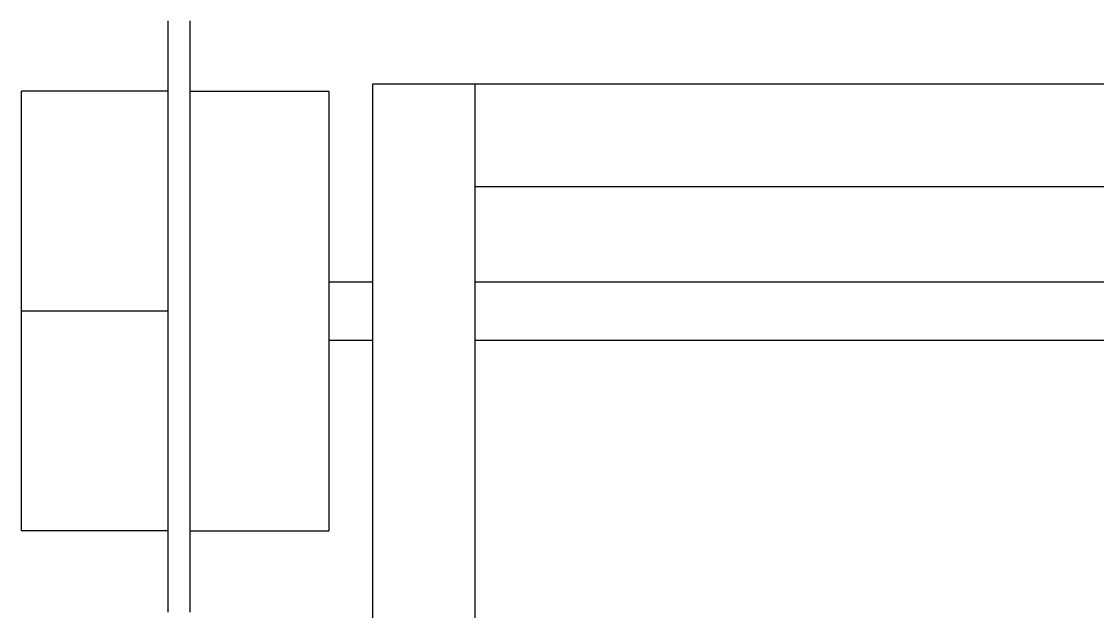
# Model space of a CAD drawing. Extents: x -24 to 123, y -44 to 344.
# Drawn here: x -24 to 49.5, y 264 to 304.2 of the extents above; entities that cross this region are included whole.
import ezdxf

# ---------------------------------------------------------------- set-up
doc = ezdxf.new("R2010")
doc.units = 0
doc.layers.get('0').update_dxf_attribs({"linetype": 'continuous'})

# ---------------------------------------------------------------- blocks, each defined once
blk = doc.blocks.new('FUSION037')
at = {"color": 0}
for p, q in [((0, 0), (0, 300)), ((0, 300), (7, 300)), ((7, 300), (87, 300)), ((7, 293), (7, 300)), ((-14, 299.5), (-24, 299.5)), ((-12.5, 299.5), (-3, 299.5)), ((7, 293), (87, 293)), ((7, 191), (7, 293)), ((-3, 286.5), (0, 286.5)), ((7, 286.5), (87, 286.5)), ((-14, 284.5), (-24, 284.5)), ((-3, 282.5), (0, 282.5)), ((7, 282.5), (87, 282.5)), ((-14, 269.5), (-24, 269.5)), ((-12.5, 269.5), (-3, 269.5))]:
    blk.add_line(p, q, dxfattribs=at)
for points in [[(-14, 304.3), (-14, 304.25), (-14, 304.2), (-14, 304.15), (-14, 304.1), (-14, 304.05), (-14, 304), (-14, 303.95), (-14, 303.9), (-14, 303.85), (-14, 303.8), (-14, 303.75), (-14, 303.7), (-14, 303.65), (-14, 303.6), (-14, 303.55), (-14, 303.5), (-14, 303.45), (-14, 303.4), (-14, 303.35), (-14, 303.3), (-14, 303.25), (-14, 303.2), (-14, 303.15), (-14, 303.1), (-14, 303.05), (-14, 303), (-14, 302.95), (-14, 302.9), (-14, 302.85), (-14, 302.8), (-14, 302.75), (-14, 302.7), (-14, 302.65), (-14, 302.6), (-14, 302.55), (-14, 302.5), (-14, 302.45), (-14, 302.4), (-14, 302.35), (-14, 302.3), (-14, 302.25), (-14, 302.2), (-14, 302.15), (-14, 302.1), (-14, 302.05), (-14, 302), (-14, 301.95), (-14, 301.9), (-14, 301.85), (-14, 301.8), (-14, 301.75), (-14, 301.7), (-14, 301.65), (-14, 301.6), (-14, 301.55), (-14, 301.5), (-14, 301.45), (-14, 301.4), (-14, 301.35), (-14, 301.3), (-14, 301.25), (-14, 301.2), (-14, 301.15), (-14, 301.1), (-14, 301.05), (-14, 301), (-14, 300.95), (-14, 300.9), (-14, 300.85), (-14, 300.8), (-14, 300.75), (-14, 300.7), (-14, 300.65), (-14, 300.6), (-14, 300.55), (-14, 300.5), (-14, 300.45), (-14, 300.4), (-14, 300.35), (-14, 300.3), (-14, 300.25), (-14, 300.2), (-14, 300.15), (-14, 300.1), (-14, 300.05), (-14, 300), (-14, 299.95), (-14, 299.9), (-14, 299.85), (-14, 299.8), (-14, 299.75), (-14, 299.7), (-14, 299.65), (-14, 299.6), (-14, 299.55), (-14, 299.5), (-14, 299.45), (-14, 299.4), (-14, 299.35), (-14, 299.3), (-14, 299.25), (-14, 299.2), (-14, 299.15), (-14, 299.1), (-14, 299.05), (-14, 299), (-14, 298.95), (-14, 298.9), (-14, 298.85), (-14, 298.8), (-14, 298.75), (-14, 298.7), (-14, 298.65), (-14, 298.6), (-14, 298.55), (-14, 298.5), (-14, 298.45), (-14, 298.4), (-14, 298.35), (-14, 298.3), (-14, 298.25), (-14, 298.2), (-14, 298.15), (-14, 298.1), (-14, 298.05), (-14, 298), (-14, 297.95), (-14, 297.9), (-14, 297.85), (-14, 297.8), (-14, 297.75), (-14, 297.7), (-14, 297.65), (-14, 297.6), (-14, 297.55), (-14, 297.5), (-14, 297.45), (-14, 297.4), (-14, 297.35), (-14, 297.3), (-14, 297.25), (-14, 297.2), (-14, 297.15), (-14, 297.1), (-14, 297.05), (-14, 297), (-14, 296.95), (-14, 296.9), (-14, 296.85), (-14, 296.8), (-14, 296.75), (-14, 296.7), (-14, 296.65), (-14, 296.6), (-14, 296.55), (-14, 296.5), (-14, 296.45), (-14, 296.4), (-14, 296.35), (-14, 296.3), (-14, 296.25), (-14, 296.2), (-14, 296.15), (-14, 296.1), (-14, 296.05), (-14, 296), (-14, 295.95), (-14, 295.9), (-14, 295.85), (-14, 295.8), (-14, 295.75), (-14, 295.7), (-14, 295.65), (-14, 295.6), (-14, 295.55), (-14, 295.5), (-14, 295.45), (-14, 295.4), (-14, 295.35), (-14, 295.3), (-14, 295.25), (-14, 295.2), (-14, 295.15), (-14, 295.1), (-14, 295.05), (-14, 295), (-14, 294.95), (-14, 294.9), (-14, 294.85), (-14, 294.8), (-14, 294.75), (-14, 294.7), (-14, 294.65), (-14, 294.6), (-14, 294.55), (-14, 294.5), (-14, 294.45), (-14, 294.4), (-14, 294.35), (-14, 294.3), (-14, 294.25), (-14, 294.2), (-14, 294.15), (-14, 294.1), (-14, 294.05), (-14, 294), (-14, 293.95), (-14, 293.9), (-14, 293.85), (-14, 293.8), (-14, 293.75), (-14, 293.7), (-14, 293.65), (-14, 293.6), (-14, 293.55), (-14, 293.5), (-14, 293.45), (-14, 293.4), (-14, 293.35), (-14, 293.3), (-14, 293.25), (-14, 293.2), (-14, 293.15), (-14, 293.1), (-14, 293.05), (-14, 293), (-14, 292.95), (-14, 292.9), (-14, 292.85), (-14, 292.8), (-14, 292.75), (-14, 292.7), (-14, 292.65), (-14, 292.6), (-14, 292.55), (-14, 292.5), (-14, 292.45), (-14, 292.4), (-14, 292.35), (-14, 292.3), (-14, 292.25), (-14, 292.2), (-14, 292.15), (-14, 292.1), (-14, 292.05), (-14, 292), (-14, 291.95), (-14, 291.9), (-14, 291.85), (-14, 291.8), (-14, 291.75), (-14, 291.7), (-14, 291.65), (-14, 291.6), (-14, 291.55), (-14, 291.5), (-14, 291.45), (-14, 291.4), (-14, 291.35), (-14, 291.3), (-14, 291.25), (-14, 291.2), (-14, 291.15), (-14, 291.1), (-14, 291.05), (-14, 291), (-14, 290.95), (-14, 290.9), (-14, 290.85), (-14, 290.8), (-14, 290.75), (-14, 290.7), (-14, 290.65), (-14, 290.6), (-14, 290.55), (-14, 290.5), (-14, 290.45), (-14, 290.4), (-14, 290.35), (-14, 290.3), (-14, 290.25), (-14, 290.2), (-14, 290.15), (-14, 290.1), (-14, 290.05), (-14, 290), (-14, 289.95), (-14, 289.9), (-14, 289.85), (-14, 289.8), (-14, 289.75), (-14, 289.7), (-14, 289.65), (-14, 289.6), (-14, 289.55), (-14, 289.5), (-14, 289.45), (-14, 289.4), (-14, 289.35), (-14, 289.3), (-14, 289.25), (-14, 289.2), (-14, 289.15), (-14, 289.1), (-14, 289.05), (-14, 289), (-14, 288.95), (-14, 288.9), (-14, 288.85), (-14, 288.8), (-14, 288.75), (-14, 288.7), (-14, 288.65), (-14, 288.6), (-14, 288.55), (-14, 288.5), (-14, 288.45), (-14, 288.4), (-14, 288.35), (-14, 288.3), (-14, 288.25), (-14, 288.2), (-14, 288.15), (-14, 288.1), (-14, 288.05), (-14, 288), (-14, 287.95), (-14, 287.9), (-14, 287.85), (-14, 287.8), (-14, 287.75), (-14, 287.7), (-14, 287.65), (-14, 287.6), (-14, 287.55), (-14, 287.5), (-14, 287.45), (-14, 287.4), (-14, 287.35), (-14, 287.3), (-14, 287.25), (-14, 287.2), (-14, 287.15), (-14, 287.1), (-14, 287.05), (-14, 287), (-14, 286.95), (-14, 286.9), (-14, 286.85), (-14, 286.8), (-14, 286.75), (-14, 286.7), (-14, 286.65), (-14, 286.6), (-14, 286.55), (-14, 286.5), (-14, 286.45), (-14, 286.4), (-14, 286.35), (-14, 286.3), (-14, 286.25), (-14, 286.2), (-14, 286.15), (-14, 286.1), (-14, 286.05), (-14, 286), (-14, 285.95), (-14, 285.9), (-14, 285.85), (-14, 285.8), (-14, 285.75), (-14, 285.7), (-14, 285.65), (-14, 285.6), (-14, 285.55), (-14, 285.5), (-14, 285.45), (-14, 285.4), (-14, 285.35), (-14, 285.3), (-14, 285.25), (-14, 285.2), (-14, 285.15), (-14, 285.1), (-14, 285.05), (-14, 285), (-14, 284.95), (-14, 284.9), (-14, 284.85), (-14, 284.8), (-14, 284.75), (-14, 284.7), (-14, 284.65), (-14, 284.6), (-14, 284.55), (-14, 284.5), (-14, 284.45), (-14, 284.4), (-14, 284.35), (-14, 284.3), (-14, 284.25), (-14, 284.2), (-14, 284.15), (-14, 284.1), (-14, 284.05), (-14, 284), (-14, 283.95), (-14, 283.9), (-14, 283.85), (-14, 283.8), (-14, 283.75), (-14, 283.7), (-14, 283.65), (-14, 283.6), (-14, 283.55), (-14, 283.5), (-14, 283.45), (-14, 283.4), (-14, 283.35), (-14, 283.3), (-14, 283.25), (-14, 283.2), (-14, 283.15), (-14, 283.1), (-14, 283.05), (-14, 283), (-14, 282.95), (-14, 282.9), (-14, 282.85), (-14, 282.8), (-14, 282.75), (-14, 282.7), (-14, 282.65), (-14, 282.6), (-14, 282.55), (-14, 282.5), (-14, 282.45), (-14, 282.4), (-14, 282.35), (-14, 282.3), (-14, 282.25), (-14, 282.2), (-14, 282.15), (-14, 282.1), (-14, 282.05), (-14, 282), (-14, 281.95), (-14, 281.9), (-14, 281.85), (-14, 281.8), (-14, 281.75), (-14, 281.7), (-14, 281.65), (-14, 281.6), (-14, 281.55), (-14, 281.5), (-14, 281.45), (-14, 281.4), (-14, 281.35), (-14, 281.3), (-14, 281.25), (-14, 281.2), (-14, 281.15), (-14, 281.1), (-14, 281.05), (-14, 281), (-14, 280.95), (-14, 280.9), (-14, 280.85), (-14, 280.8), (-14, 280.75), (-14, 280.7), (-14, 280.65), (-14, 280.6), (-14, 280.55), (-14, 280.5), (-14, 280.45), (-14, 280.4), (-14, 280.35), (-14, 280.3), (-14, 280.25), (-14, 280.2), (-14, 280.15), (-14, 280.1), (-14, 280.05), (-14, 280), (-14, 279.95), (-14, 279.9), (-14, 279.85), (-14, 279.8), (-14, 279.75), (-14, 279.7), (-14, 279.65), (-14, 279.6), (-14, 279.55), (-14, 279.5), (-14, 279.45), (-14, 279.4), (-14, 279.35), (-14, 279.3), (-14, 279.25), (-14, 279.2), (-14, 279.15), (-14, 279.1), (-14, 279.05), (-14, 279), (-14, 278.95), (-14, 278.9), (-14, 278.85), (-14, 278.8), (-14, 278.75), (-14, 278.7), (-14, 278.65), (-14, 278.6), (-14, 278.55), (-14, 278.5), (-14, 278.45), (-14, 278.4), (-14, 278.35), (-14, 278.3), (-14, 278.25), (-14, 278.2), (-14, 278.15), (-14, 278.1), (-14, 278.05), (-14, 278), (-14, 277.95), (-14, 277.9), (-14, 277.85), (-14, 277.8), (-14, 277.75), (-14, 277.7), (-14, 277.65), (-14, 277.6), (-14, 277.55), (-14, 277.5), (-14, 277.45), (-14, 277.4), (-14, 277.35), (-14, 277.3), (-14, 277.25), (-14, 277.2), (-14, 277.15), (-14, 277.1), (-14, 277.05), (-14, 277), (-14, 276.95), (-14, 276.9), (-14, 276.85), (-14, 276.8), (-14, 276.75), (-14, 276.7), (-14, 276.65), (-14, 276.6), (-14, 276.55), (-14, 276.5), (-14, 276.45), (-14, 276.4), (-14, 276.35), (-14, 276.3), (-14, 276.25), (-14, 276.2), (-14, 276.15), (-14, 276.1), (-14, 276.05), (-14, 276), (-14, 275.95), (-14, 275.9), (-14, 275.85), (-14, 275.8), (-14, 275.75), (-14, 275.7), (-14, 275.65), (-14, 275.6), (-14, 275.55), (-14, 275.5), (-14, 275.45), (-14, 275.4), (-14, 275.35), (-14, 275.3), (-14, 275.25), (-14, 275.2), (-14, 275.15), (-14, 275.1), (-14, 275.05), (-14, 275), (-14, 274.95), (-14, 274.9), (-14, 274.85), (-14, 274.8), (-14, 274.75), (-14, 274.7), (-14, 274.65), (-14, 274.6), (-14, 274.55), (-14, 274.5), (-14, 274.45), (-14, 274.4), (-14, 274.35), (-14, 274.3), (-14, 274.25), (-14, 274.2), (-14, 274.15), (-14, 274.1), (-14, 274.05), (-14, 274), (-14, 273.95), (-14, 273.9), (-14, 273.85), (-14, 273.8), (-14, 273.75), (-14, 273.7), (-14, 273.65), (-14, 273.6), (-14, 273.55), (-14, 273.5), (-14, 273.45), (-14, 273.4), (-14, 273.35), (-14, 273.3), (-14, 273.25), (-14, 273.2), (-14, 273.15), (-14, 273.1), (-14, 273.05), (-14, 273), (-14, 272.95), (-14, 272.9), (-14, 272.85), (-14, 272.8), (-14, 272.75), (-14, 272.7), (-14, 272.65), (-14, 272.6), (-14, 272.55), (-14, 272.5), (-14, 272.45), (-14, 272.4), (-14, 272.35), (-14, 272.3), (-14, 272.25), (-14, 272.2), (-14, 272.15), (-14, 272.1), (-14, 272.05), (-14, 272), (-14, 271.95), (-14, 271.9), (-14, 271.85), (-14, 271.8), (-14, 271.75), (-14, 271.7), (-14, 271.65), (-14, 271.6), (-14, 271.55), (-14, 271.5), (-14, 271.45), (-14, 271.4), (-14, 271.35), (-14, 271.3), (-14, 271.25), (-14, 271.2), (-14, 271.15), (-14, 271.1), (-14, 271.05), (-14, 271), (-14, 270.95), (-14, 270.9), (-14, 270.85), (-14, 270.8), (-14, 270.75), (-14, 270.7), (-14, 270.65), (-14, 270.6), (-14, 270.55), (-14, 270.5), (-14, 270.45), (-14, 270.4), (-14, 270.35), (-14, 270.3), (-14, 270.25), (-14, 270.2), (-14, 270.15), (-14, 270.1), (-14, 270.05), (-14, 270), (-14, 269.95), (-14, 269.9), (-14, 269.85), (-14, 269.8), (-14, 269.75), (-14, 269.7), (-14, 269.65), (-14, 269.6), (-14, 269.55), (-14, 269.5), (-14, 269.45), (-14, 269.4), (-14, 269.35), (-14, 269.3), (-14, 269.25), (-14, 269.2), (-14, 269.15), (-14, 269.1), (-14, 269.05), (-14, 269), (-14, 268.95), (-14, 268.9), (-14, 268.85), (-14, 268.8), (-14, 268.75), (-14, 268.7), (-14, 268.65), (-14, 268.6), (-14, 268.55), (-14, 268.5), (-14, 268.45), (-14, 268.4), (-14, 268.35), (-14, 268.3), (-14, 268.25), (-14, 268.2), (-14, 268.15), (-14, 268.1), (-14, 268.05), (-14, 268), (-14, 267.95), (-14, 267.9), (-14, 267.85), (-14, 267.8), (-14, 267.75), (-14, 267.7), (-14, 267.65), (-14, 267.6), (-14, 267.55), (-14, 267.5), (-14, 267.45), (-14, 267.4), (-14, 267.35), (-14, 267.3), (-14, 267.25), (-14, 267.2), (-14, 267.15), (-14, 267.1), (-14, 267.05), (-14, 267), (-14, 266.95), (-14, 266.9), (-14, 266.85), (-14, 266.8), (-14, 266.75), (-14, 266.7), (-14, 266.65), (-14, 266.6), (-14, 266.55), (-14, 266.5), (-14, 266.45), (-14, 266.4), (-14, 266.35), (-14, 266.3), (-14, 266.25), (-14, 266.2), (-14, 266.15), (-14, 266.1), (-14, 266.05), (-14, 266), (-14, 265.95), (-14, 265.9), (-14, 265.85), (-14, 265.8), (-14, 265.75), (-14, 265.7), (-14, 265.65), (-14, 265.6), (-14, 265.55), (-14, 265.5), (-14, 265.45), (-14, 265.4), (-14, 265.35), (-14, 265.3), (-14, 265.25), (-14, 265.2), (-14, 265.15), (-14, 265.1), (-14, 265.05), (-14, 265), (-14, 264.95), (-14, 264.9), (-14, 264.85), (-14, 264.8), (-14, 264.75), (-14, 264.7), (-14, 264.65), (-14, 264.6), (-14, 264.55), (-14, 264.5), (-14, 264.45), (-14, 264.4), (-14, 264.35), (-14, 264.3), (-14, 264.25), (-14, 264.2), (-14, 264.15), (-14, 264.1), (-14, 264.05), (-14, 264), (-14, 263.95)], [(-12.5, 304.3), (-12.5, 304.25), (-12.5, 304.2), (-12.5, 304.15), (-12.5, 304.1), (-12.5, 304.05), (-12.5, 304), (-12.5, 303.95), (-12.5, 303.9), (-12.5, 303.85), (-12.5, 303.8), (-12.5, 303.75), (-12.5, 303.7), (-12.5, 303.65), (-12.5, 303.6), (-12.5, 303.55), (-12.5, 303.5), (-12.5, 303.45), (-12.5, 303.4), (-12.5, 303.35), (-12.5, 303.3), (-12.5, 303.25), (-12.5, 303.2), (-12.5, 303.15), (-12.5, 303.1), (-12.5, 303.05), (-12.5, 303), (-12.5, 302.95), (-12.5, 302.9), (-12.5, 302.85), (-12.5, 302.8), (-12.5, 302.75), (-12.5, 302.7), (-12.5, 302.65), (-12.5, 302.6), (-12.5, 302.55), (-12.5, 302.5), (-12.5, 302.45), (-12.5, 302.4), (-12.5, 302.35), (-12.5, 302.3), (-12.5, 302.25), (-12.5, 302.2), (-12.5, 302.15), (-12.5, 302.1), (-12.5, 302.05), (-12.5, 302), (-12.5, 301.95), (-12.5, 301.9), (-12.5, 301.85), (-12.5, 301.8), (-12.5, 301.75), (-12.5, 301.7), (-12.5, 301.65), (-12.5, 301.6), (-12.5, 301.55), (-12.5, 301.5), (-12.5, 301.45), (-12.5, 301.4), (-12.5, 301.35), (-12.5, 301.3), (-12.5, 301.25), (-12.5, 301.2), (-12.5, 301.15), (-12.5, 301.1), (-12.5, 301.05), (-12.5, 301), (-12.5, 300.95), (-12.5, 300.9), (-12.5, 300.85), (-12.5, 300.8), (-12.5, 300.75), (-12.5, 300.7), (-12.5, 300.65), (-12.5, 300.6), (-12.5, 300.55), (-12.5, 300.5), (-12.5, 300.45), (-12.5, 300.4), (-12.5, 300.35), (-12.5, 300.3), (-12.5, 300.25), (-12.5, 300.2), (-12.5, 300.15), (-12.5, 300.1), (-12.5, 300.05), (-12.5, 300), (-12.5, 299.95), (-12.5, 299.9), (-12.5, 299.85), (-12.5, 299.8), (-12.5, 299.75), (-12.5, 299.7), (-12.5, 299.65), (-12.5, 299.6), (-12.5, 299.55), (-12.5, 299.5), (-12.5, 299.45), (-12.5, 299.4), (-12.5, 299.35), (-12.5, 299.3), (-12.5, 299.25), (-12.5, 299.2), (-12.5, 299.15), (-12.5, 299.1), (-12.5, 299.05), (-12.5, 299), (-12.5, 298.95), (-12.5, 298.9), (-12.5, 298.85), (-12.5, 298.8), (-12.5, 298.75), (-12.5, 298.7), (-12.5, 298.65), (-12.5, 298.6), (-12.5, 298.55), (-12.5, 298.5), (-12.5, 298.45), (-12.5, 298.4), (-12.5, 298.35), (-12.5, 298.3), (-12.5, 298.25), (-12.5, 298.2), (-12.5, 298.15), (-12.5, 298.1), (-12.5, 298.05), (-12.5, 298), (-12.5, 297.95), (-12.5, 297.9), (-12.5, 297.85), (-12.5, 297.8), (-12.5, 297.75), (-12.5, 297.7), (-12.5, 297.65), (-12.5, 297.6), (-12.5, 297.55), (-12.5, 297.5), (-12.5, 297.45), (-12.5, 297.4), (-12.5, 297.35), (-12.5, 297.3), (-12.5, 297.25), (-12.5, 297.2), (-12.5, 297.15), (-12.5, 297.1), (-12.5, 297.05), (-12.5, 297), (-12.5, 296.95), (-12.5, 296.9), (-12.5, 296.85), (-12.5, 296.8), (-12.5, 296.75), (-12.5, 296.7), (-12.5, 296.65), (-12.5, 296.6), (-12.5, 296.55), (-12.5, 296.5), (-12.5, 296.45), (-12.5, 296.4), (-12.5, 296.35), (-12.5, 296.3), (-12.5, 296.25), (-12.5, 296.2), (-12.5, 296.15), (-12.5, 296.1), (-12.5, 296.05), (-12.5, 296), (-12.5, 295.95), (-12.5, 295.9), (-12.5, 295.85), (-12.5, 295.8), (-12.5, 295.75), (-12.5, 295.7), (-12.5, 295.65), (-12.5, 295.6), (-12.5, 295.55), (-12.5, 295.5), (-12.5, 295.45), (-12.5, 295.4), (-12.5, 295.35), (-12.5, 295.3), (-12.5, 295.25), (-12.5, 295.2), (-12.5, 295.15), (-12.5, 295.1), (-12.5, 295.05), (-12.5, 295), (-12.5, 294.95), (-12.5, 294.9), (-12.5, 294.85), (-12.5, 294.8), (-12.5, 294.75), (-12.5, 294.7), (-12.5, 294.65), (-12.5, 294.6), (-12.5, 294.55), (-12.5, 294.5), (-12.5, 294.45), (-12.5, 294.4), (-12.5, 294.35), (-12.5, 294.3), (-12.5, 294.25), (-12.5, 294.2), (-12.5, 294.15), (-12.5, 294.1), (-12.5, 294.05), (-12.5, 294), (-12.5, 293.95), (-12.5, 293.9), (-12.5, 293.85), (-12.5, 293.8), (-12.5, 293.75), (-12.5, 293.7), (-12.5, 293.65), (-12.5, 293.6), (-12.5, 293.55), (-12.5, 293.5), (-12.5, 293.45), (-12.5, 293.4), (-12.5, 293.35), (-12.5, 293.3), (-12.5, 293.25), (-12.5, 293.2), (-12.5, 293.15), (-12.5, 293.1), (-12.5, 293.05), (-12.5, 293), (-12.5, 292.95), (-12.5, 292.9), (-12.5, 292.85), (-12.5, 292.8), (-12.5, 292.75), (-12.5, 292.7), (-12.5, 292.65), (-12.5, 292.6), (-12.5, 292.55), (-12.5, 292.5), (-12.5, 292.45), (-12.5, 292.4), (-12.5, 292.35), (-12.5, 292.3), (-12.5, 292.25), (-12.5, 292.2), (-12.5, 292.15), (-12.5, 292.1), (-12.5, 292.05), (-12.5, 292), (-12.5, 291.95), (-12.5, 291.9), (-12.5, 291.85), (-12.5, 291.8), (-12.5, 291.75), (-12.5, 291.7), (-12.5, 291.65), (-12.5, 291.6), (-12.5, 291.55), (-12.5, 291.5), (-12.5, 291.45), (-12.5, 291.4), (-12.5, 291.35), (-12.5, 291.3), (-12.5, 291.25), (-12.5, 291.2), (-12.5, 291.15), (-12.5, 291.1), (-12.5, 291.05), (-12.5, 291), (-12.5, 290.95), (-12.5, 290.9), (-12.5, 290.85), (-12.5, 290.8), (-12.5, 290.75), (-12.5, 290.7), (-12.5, 290.65), (-12.5, 290.6), (-12.5, 290.55), (-12.5, 290.5), (-12.5, 290.45), (-12.5, 290.4), (-12.5, 290.35), (-12.5, 290.3), (-12.5, 290.25), (-12.5, 290.2), (-12.5, 290.15), (-12.5, 290.1), (-12.5, 290.05), (-12.5, 290), (-12.5, 289.95), (-12.5, 289.9), (-12.5, 289.85), (-12.5, 289.8), (-12.5, 289.75), (-12.5, 289.7), (-12.5, 289.65), (-12.5, 289.6), (-12.5, 289.55), (-12.5, 289.5), (-12.5, 289.45), (-12.5, 289.4), (-12.5, 289.35), (-12.5, 289.3), (-12.5, 289.25), (-12.5, 289.2), (-12.5, 289.15), (-12.5, 289.1), (-12.5, 289.05), (-12.5, 289), (-12.5, 288.95), (-12.5, 288.9), (-12.5, 288.85), (-12.5, 288.8), (-12.5, 288.75), (-12.5, 288.7), (-12.5, 288.65), (-12.5, 288.6), (-12.5, 288.55), (-12.5, 288.5), (-12.5, 288.45), (-12.5, 288.4), (-12.5, 288.35), (-12.5, 288.3), (-12.5, 288.25), (-12.5, 288.2), (-12.5, 288.15), (-12.5, 288.1), (-12.5, 288.05), (-12.5, 288), (-12.5, 287.95), (-12.5, 287.9), (-12.5, 287.85), (-12.5, 287.8), (-12.5, 287.75), (-12.5, 287.7), (-12.5, 287.65), (-12.5, 287.6), (-12.5, 287.55), (-12.5, 287.5), (-12.5, 287.45), (-12.5, 287.4), (-12.5, 287.35), (-12.5, 287.3), (-12.5, 287.25), (-12.5, 287.2), (-12.5, 287.15), (-12.5, 287.1), (-12.5, 287.05), (-12.5, 287), (-12.5, 286.95), (-12.5, 286.9), (-12.5, 286.85), (-12.5, 286.8), (-12.5, 286.75), (-12.5, 286.7), (-12.5, 286.65), (-12.5, 286.6), (-12.5, 286.55), (-12.5, 286.5), (-12.5, 286.45), (-12.5, 286.4), (-12.5, 286.35), (-12.5, 286.3), (-12.5, 286.25), (-12.5, 286.2), (-12.5, 286.15), (-12.5, 286.1), (-12.5, 286.05), (-12.5, 286), (-12.5, 285.95), (-12.5, 285.9), (-12.5, 285.85), (-12.5, 285.8), (-12.5, 285.75), (-12.5, 285.7), (-12.5, 285.65), (-12.5, 285.6), (-12.5, 285.55), (-12.5, 285.5), (-12.5, 285.45), (-12.5, 285.4), (-12.5, 285.35), (-12.5, 285.3), (-12.5, 285.25), (-12.5, 285.2), (-12.5, 285.15), (-12.5, 285.1), (-12.5, 285.05), (-12.5, 285), (-12.5, 284.95), (-12.5, 284.9), (-12.5, 284.85), (-12.5, 284.8), (-12.5, 284.75), (-12.5, 284.7), (-12.5, 284.65), (-12.5, 284.6), (-12.5, 284.55), (-12.5, 284.5), (-12.5, 284.45), (-12.5, 284.4), (-12.5, 284.35), (-12.5, 284.3), (-12.5, 284.25), (-12.5, 284.2), (-12.5, 284.15), (-12.5, 284.1), (-12.5, 284.05), (-12.5, 284), (-12.5, 283.95), (-12.5, 283.9), (-12.5, 283.85), (-12.5, 283.8), (-12.5, 283.75), (-12.5, 283.7), (-12.5, 283.65), (-12.5, 283.6), (-12.5, 283.55), (-12.5, 283.5), (-12.5, 283.45), (-12.5, 283.4), (-12.5, 283.35), (-12.5, 283.3), (-12.5, 283.25), (-12.5, 283.2), (-12.5, 283.15), (-12.5, 283.1), (-12.5, 283.05), (-12.5, 283), (-12.5, 282.95), (-12.5, 282.9), (-12.5, 282.85), (-12.5, 282.8), (-12.5, 282.75), (-12.5, 282.7), (-12.5, 282.65), (-12.5, 282.6), (-12.5, 282.55), (-12.5, 282.5), (-12.5, 282.45), (-12.5, 282.4), (-12.5, 282.35), (-12.5, 282.3), (-12.5, 282.25), (-12.5, 282.2), (-12.5, 282.15), (-12.5, 282.1), (-12.5, 282.05), (-12.5, 282), (-12.5, 281.95), (-12.5, 281.9), (-12.5, 281.85), (-12.5, 281.8), (-12.5, 281.75), (-12.5, 281.7), (-12.5, 281.65), (-12.5, 281.6), (-12.5, 281.55), (-12.5, 281.5), (-12.5, 281.45), (-12.5, 281.4), (-12.5, 281.35), (-12.5, 281.3), (-12.5, 281.25), (-12.5, 281.2), (-12.5, 281.15), (-12.5, 281.1), (-12.5, 281.05), (-12.5, 281), (-12.5, 280.95), (-12.5, 280.9), (-12.5, 280.85), (-12.5, 280.8), (-12.5, 280.75), (-12.5, 280.7), (-12.5, 280.65), (-12.5, 280.6), (-12.5, 280.55), (-12.5, 280.5), (-12.5, 280.45), (-12.5, 280.4), (-12.5, 280.35), (-12.5, 280.3), (-12.5, 280.25), (-12.5, 280.2), (-12.5, 280.15), (-12.5, 280.1), (-12.5, 280.05), (-12.5, 280), (-12.5, 279.95), (-12.5, 279.9), (-12.5, 279.85), (-12.5, 279.8), (-12.5, 279.75), (-12.5, 279.7), (-12.5, 279.65), (-12.5, 279.6), (-12.5, 279.55), (-12.5, 279.5), (-12.5, 279.45), (-12.5, 279.4), (-12.5, 279.35), (-12.5, 279.3), (-12.5, 279.25), (-12.5, 279.2), (-12.5, 279.15), (-12.5, 279.1), (-12.5, 279.05), (-12.5, 279), (-12.5, 278.95), (-12.5, 278.9), (-12.5, 278.85), (-12.5, 278.8), (-12.5, 278.75), (-12.5, 278.7), (-12.5, 278.65), (-12.5, 278.6), (-12.5, 278.55), (-12.5, 278.5), (-12.5, 278.45), (-12.5, 278.4), (-12.5, 278.35), (-12.5, 278.3), (-12.5, 278.25), (-12.5, 278.2), (-12.5, 278.15), (-12.5, 278.1), (-12.5, 278.05), (-12.5, 278), (-12.5, 277.95), (-12.5, 277.9), (-12.5, 277.85), (-12.5, 277.8), (-12.5, 277.75), (-12.5, 277.7), (-12.5, 277.65), (-12.5, 277.6), (-12.5, 277.55), (-12.5, 277.5), (-12.5, 277.45), (-12.5, 277.4), (-12.5, 277.35), (-12.5, 277.3), (-12.5, 277.25), (-12.5, 277.2), (-12.5, 277.15), (-12.5, 277.1), (-12.5, 277.05), (-12.5, 277), (-12.5, 276.95), (-12.5, 276.9), (-12.5, 276.85), (-12.5, 276.8), (-12.5, 276.75), (-12.5, 276.7), (-12.5, 276.65), (-12.5, 276.6), (-12.5, 276.55), (-12.5, 276.5), (-12.5, 276.45), (-12.5, 276.4), (-12.5, 276.35), (-12.5, 276.3), (-12.5, 276.25), (-12.5, 276.2), (-12.5, 276.15), (-12.5, 276.1), (-12.5, 276.05), (-12.5, 276), (-12.5, 275.95), (-12.5, 275.9), (-12.5, 275.85), (-12.5, 275.8), (-12.5, 275.75), (-12.5, 275.7), (-12.5, 275.65), (-12.5, 275.6), (-12.5, 275.55), (-12.5, 275.5), (-12.5, 275.45), (-12.5, 275.4), (-12.5, 275.35), (-12.5, 275.3), (-12.5, 275.25), (-12.5, 275.2), (-12.5, 275.15), (-12.5, 275.1), (-12.5, 275.05), (-12.5, 275), (-12.5, 274.95), (-12.5, 274.9), (-12.5, 274.85), (-12.5, 274.8), (-12.5, 274.75), (-12.5, 274.7), (-12.5, 274.65), (-12.5, 274.6), (-12.5, 274.55), (-12.5, 274.5), (-12.5, 274.45), (-12.5, 274.4), (-12.5, 274.35), (-12.5, 274.3), (-12.5, 274.25), (-12.5, 274.2), (-12.5, 274.15), (-12.5, 274.1), (-12.5, 274.05), (-12.5, 274), (-12.5, 273.95), (-12.5, 273.9), (-12.5, 273.85), (-12.5, 273.8), (-12.5, 273.75), (-12.5, 273.7), (-12.5, 273.65), (-12.5, 273.6), (-12.5, 273.55), (-12.5, 273.5), (-12.5, 273.45), (-12.5, 273.4), (-12.5, 273.35), (-12.5, 273.3), (-12.5, 273.25), (-12.5, 273.2), (-12.5, 273.15), (-12.5, 273.1), (-12.5, 273.05), (-12.5, 273), (-12.5, 272.95), (-12.5, 272.9), (-12.5, 272.85), (-12.5, 272.8), (-12.5, 272.75), (-12.5, 272.7), (-12.5, 272.65), (-12.5, 272.6), (-12.5, 272.55), (-12.5, 272.5), (-12.5, 272.45), (-12.5, 272.4), (-12.5, 272.35), (-12.5, 272.3), (-12.5, 272.25), (-12.5, 272.2), (-12.5, 272.15), (-12.5, 272.1), (-12.5, 272.05), (-12.5, 272), (-12.5, 271.95), (-12.5, 271.9), (-12.5, 271.85), (-12.5, 271.8), (-12.5, 271.75), (-12.5, 271.7), (-12.5, 271.65), (-12.5, 271.6), (-12.5, 271.55), (-12.5, 271.5), (-12.5, 271.45), (-12.5, 271.4), (-12.5, 271.35), (-12.5, 271.3), (-12.5, 271.25), (-12.5, 271.2), (-12.5, 271.15), (-12.5, 271.1), (-12.5, 271.05), (-12.5, 271), (-12.5, 270.95), (-12.5, 270.9), (-12.5, 270.85), (-12.5, 270.8), (-12.5, 270.75), (-12.5, 270.7), (-12.5, 270.65), (-12.5, 270.6), (-12.5, 270.55), (-12.5, 270.5), (-12.5, 270.45), (-12.5, 270.4), (-12.5, 270.35), (-12.5, 270.3), (-12.5, 270.25), (-12.5, 270.2), (-12.5, 270.15), (-12.5, 270.1), (-12.5, 270.05), (-12.5, 270), (-12.5, 269.95), (-12.5, 269.9), (-12.5, 269.85), (-12.5, 269.8), (-12.5, 269.75), (-12.5, 269.7), (-12.5, 269.65), (-12.5, 269.6), (-12.5, 269.55), (-12.5, 269.5), (-12.5, 269.45), (-12.5, 269.4), (-12.5, 269.35), (-12.5, 269.3), (-12.5, 269.25), (-12.5, 269.2), (-12.5, 269.15), (-12.5, 269.1), (-12.5, 269.05), (-12.5, 269), (-12.5, 268.95), (-12.5, 268.9), (-12.5, 268.85), (-12.5, 268.8), (-12.5, 268.75), (-12.5, 268.7), (-12.5, 268.65), (-12.5, 268.6), (-12.5, 268.55), (-12.5, 268.5), (-12.5, 268.45), (-12.5, 268.4), (-12.5, 268.35), (-12.5, 268.3), (-12.5, 268.25), (-12.5, 268.2), (-12.5, 268.15), (-12.5, 268.1), (-12.5, 268.05), (-12.5, 268), (-12.5, 267.95), (-12.5, 267.9), (-12.5, 267.85), (-12.5, 267.8), (-12.5, 267.75), (-12.5, 267.7), (-12.5, 267.65), (-12.5, 267.6), (-12.5, 267.55), (-12.5, 267.5), (-12.5, 267.45), (-12.5, 267.4), (-12.5, 267.35), (-12.5, 267.3), (-12.5, 267.25), (-12.5, 267.2), (-12.5, 267.15), (-12.5, 267.1), (-12.5, 267.05), (-12.5, 267), (-12.5, 266.95), (-12.5, 266.9), (-12.5, 266.85), (-12.5, 266.8), (-12.5, 266.75), (-12.5, 266.7), (-12.5, 266.65), (-12.5, 266.6), (-12.5, 266.55), (-12.5, 266.5), (-12.5, 266.45), (-12.5, 266.4), (-12.5, 266.35), (-12.5, 266.3), (-12.5, 266.25), (-12.5, 266.2), (-12.5, 266.15), (-12.5, 266.1), (-12.5, 266.05), (-12.5, 266), (-12.5, 265.95), (-12.5, 265.9), (-12.5, 265.85), (-12.5, 265.8), (-12.5, 265.75), (-12.5, 265.7), (-12.5, 265.65), (-12.5, 265.6), (-12.5, 265.55), (-12.5, 265.5), (-12.5, 265.45), (-12.5, 265.4), (-12.5, 265.35), (-12.5, 265.3), (-12.5, 265.25), (-12.5, 265.2), (-12.5, 265.15), (-12.5, 265.1), (-12.5, 265.05), (-12.5, 265), (-12.5, 264.95), (-12.5, 264.9), (-12.5, 264.85), (-12.5, 264.8), (-12.5, 264.75), (-12.5, 264.7), (-12.5, 264.65), (-12.5, 264.6), (-12.5, 264.55), (-12.5, 264.5), (-12.5, 264.45), (-12.5, 264.4), (-12.5, 264.35), (-12.5, 264.3), (-12.5, 264.25), (-12.5, 264.2), (-12.5, 264.15), (-12.5, 264.1), (-12.5, 264.05), (-12.5, 264), (-12.5, 263.95)], [(-24, 284.5), (-24, 284.55), (-24, 284.6), (-24, 284.65), (-24, 284.7), (-24, 284.75), (-24, 284.8), (-24, 284.85), (-24, 284.9), (-24, 284.95), (-24, 285), (-24, 285.05), (-24, 285.1), (-24, 285.15), (-24, 285.2), (-24, 285.25), (-24, 285.3), (-24, 285.35), (-24, 285.4), (-24, 285.45), (-24, 285.5), (-24, 285.55), (-24, 285.6), (-24, 285.65), (-24, 285.7), (-24, 285.75), (-24, 285.8), (-24, 285.85), (-24, 285.9), (-24, 285.95), (-24, 286), (-24, 286.05), (-24, 286.1), (-24, 286.15), (-24, 286.2), (-24, 286.25), (-24, 286.3), (-24, 286.35), (-24, 286.4), (-24, 286.45), (-24, 286.5), (-24, 286.55), (-24, 286.6), (-24, 286.65), (-24, 286.7), (-24, 286.75), (-24, 286.8), (-24, 286.85), (-24, 286.9), (-24, 286.95), (-24, 287), (-24, 287.05), (-24, 287.1), (-24, 287.15), (-24, 287.2), (-24, 287.25), (-24, 287.3), (-24, 287.35), (-24, 287.4), (-24, 287.45), (-24, 287.5), (-24, 287.55), (-24, 287.6), (-24, 287.65), (-24, 287.7), (-24, 287.75), (-24, 287.8), (-24, 287.85), (-24, 287.9), (-24, 287.95), (-24, 288), (-24, 288.05), (-24, 288.1), (-24, 288.15), (-24, 288.2), (-24, 288.25), (-24, 288.3), (-24, 288.35), (-24, 288.4), (-24, 288.45), (-24, 288.5), (-24, 288.55), (-24, 288.6), (-24, 288.65), (-24, 288.7), (-24, 288.75), (-24, 288.8), (-24, 288.85), (-24, 288.9), (-24, 288.95), (-24, 289), (-24, 289.05), (-24, 289.1), (-24, 289.15), (-24, 289.2), (-24, 289.25), (-24, 289.3), (-24, 289.35), (-24, 289.4), (-24, 289.45), (-24, 289.5), (-24, 289.55), (-24, 289.6), (-24, 289.65), (-24, 289.7), (-24, 289.75), (-24, 289.8), (-24, 289.85), (-24, 289.9), (-24, 289.95), (-24, 290), (-24, 290.05), (-24, 290.1), (-24, 290.15), (-24, 290.2), (-24, 290.25), (-24, 290.3), (-24, 290.35), (-24, 290.4), (-24, 290.45), (-24, 290.5), (-24, 290.55), (-24, 290.6), (-24, 290.65), (-24, 290.7), (-24, 290.75), (-24, 290.8), (-24, 290.85), (-24, 290.9), (-24, 290.95), (-24, 291), (-24, 291.05), (-24, 291.1), (-24, 291.15), (-24, 291.2), (-24, 291.25), (-24, 291.3), (-24, 291.35), (-24, 291.4), (-24, 291.45), (-24, 291.5), (-24, 291.55), (-24, 291.6), (-24, 291.65), (-24, 291.7), (-24, 291.75), (-24, 291.8), (-24, 291.85), (-24, 291.9), (-24, 291.95), (-24, 292), (-24, 292.05), (-24, 292.1), (-24, 292.15), (-24, 292.2), (-24, 292.25), (-24, 292.3), (-24, 292.35), (-24, 292.4), (-24, 292.45), (-24, 292.5), (-24, 292.55), (-24, 292.6), (-24, 292.65), (-24, 292.7), (-24, 292.75), (-24, 292.8), (-24, 292.85), (-24, 292.9), (-24, 292.95), (-24, 293), (-24, 293.05), (-24, 293.1), (-24, 293.15), (-24, 293.2), (-24, 293.25), (-24, 293.3), (-24, 293.35), (-24, 293.4), (-24, 293.45), (-24, 293.5), (-24, 293.55), (-24, 293.6), (-24, 293.65), (-24, 293.7), (-24, 293.75), (-24, 293.8), (-24, 293.85), (-24, 293.9), (-24, 293.95), (-24, 294), (-24, 294.05), (-24, 294.1), (-24, 294.15), (-24, 294.2), (-24, 294.25), (-24, 294.3), (-24, 294.35), (-24, 294.4), (-24, 294.45), (-24, 294.5), (-24, 294.55), (-24, 294.6), (-24, 294.65), (-24, 294.7), (-24, 294.75), (-24, 294.8), (-24, 294.85), (-24, 294.9), (-24, 294.95), (-24, 295), (-24, 295.05), (-24, 295.1), (-24, 295.15), (-24, 295.2), (-24, 295.25), (-24, 295.3), (-24, 295.35), (-24, 295.4), (-24, 295.45), (-24, 295.5), (-24, 295.55), (-24, 295.6), (-24, 295.65), (-24, 295.7), (-24, 295.75), (-24, 295.8), (-24, 295.85), (-24, 295.9), (-24, 295.95), (-24, 296), (-24, 296.05), (-24, 296.1), (-24, 296.15), (-24, 296.2), (-24, 296.25), (-24, 296.3), (-24, 296.35), (-24, 296.4), (-24, 296.45), (-24, 296.5), (-24, 296.55), (-24, 296.6), (-24, 296.65), (-24, 296.7), (-24, 296.75), (-24, 296.8), (-24, 296.85), (-24, 296.9), (-24, 296.95), (-24, 297), (-24, 297.05), (-24, 297.1), (-24, 297.15), (-24, 297.2), (-24, 297.25), (-24, 297.3), (-24, 297.35), (-24, 297.4), (-24, 297.45), (-24, 297.5), (-24, 297.55), (-24, 297.6), (-24, 297.65), (-24, 297.7), (-24, 297.75), (-24, 297.8), (-24, 297.85), (-24, 297.9), (-24, 297.95), (-24, 298), (-24, 298.05), (-24, 298.1), (-24, 298.15), (-24, 298.2), (-24, 298.25), (-24, 298.3), (-24, 298.35), (-24, 298.4), (-24, 298.45), (-24, 298.5), (-24, 298.55), (-24, 298.6), (-24, 298.65), (-24, 298.7), (-24, 298.75), (-24, 298.8), (-24, 298.85), (-24, 298.9), (-24, 298.95), (-24, 299), (-24, 299.05), (-24, 299.1), (-24, 299.15), (-24, 299.2), (-24, 299.25), (-24, 299.3), (-24, 299.35), (-24, 299.4), (-24, 299.45), (-24, 299.5)], [(-3, 299.5), (-3, 299.45), (-3, 299.4), (-3, 299.35), (-3, 299.3), (-3, 299.25), (-3, 299.2), (-3, 299.15), (-3, 299.1), (-3, 299.05), (-3, 299), (-3, 298.95), (-3, 298.9), (-3, 298.85), (-3, 298.8), (-3, 298.75), (-3, 298.7), (-3, 298.65), (-3, 298.6), (-3, 298.55), (-3, 298.5), (-3, 298.45), (-3, 298.4), (-3, 298.35), (-3, 298.3), (-3, 298.25), (-3, 298.2), (-3, 298.15), (-3, 298.1), (-3, 298.05), (-3, 298), (-3, 297.95), (-3, 297.9), (-3, 297.85), (-3, 297.8), (-3, 297.75), (-3, 297.7), (-3, 297.65), (-3, 297.6), (-3, 297.55), (-3, 297.5), (-3, 297.45), (-3, 297.4), (-3, 297.35), (-3, 297.3), (-3, 297.25), (-3, 297.2), (-3, 297.15), (-3, 297.1), (-3, 297.05), (-3, 297), (-3, 296.95), (-3, 296.9), (-3, 296.85), (-3, 296.8), (-3, 296.75), (-3, 296.7), (-3, 296.65), (-3, 296.6), (-3, 296.55), (-3, 296.5), (-3, 296.45), (-3, 296.4), (-3, 296.35), (-3, 296.3), (-3, 296.25), (-3, 296.2), (-3, 296.15), (-3, 296.1), (-3, 296.05), (-3, 296), (-3, 295.95), (-3, 295.9), (-3, 295.85), (-3, 295.8), (-3, 295.75), (-3, 295.7), (-3, 295.65), (-3, 295.6), (-3, 295.55), (-3, 295.5), (-3, 295.45), (-3, 295.4), (-3, 295.35), (-3, 295.3), (-3, 295.25), (-3, 295.2), (-3, 295.15), (-3, 295.1), (-3, 295.05), (-3, 295), (-3, 294.95), (-3, 294.9), (-3, 294.85), (-3, 294.8), (-3, 294.75), (-3, 294.7), (-3, 294.65), (-3, 294.6), (-3, 294.55), (-3, 294.5), (-3, 294.45), (-3, 294.4), (-3, 294.35), (-3, 294.3), (-3, 294.25), (-3, 294.2), (-3, 294.15), (-3, 294.1), (-3, 294.05), (-3, 294), (-3, 293.95), (-3, 293.9), (-3, 293.85), (-3, 293.8), (-3, 293.75), (-3, 293.7), (-3, 293.65), (-3, 293.6), (-3, 293.55), (-3, 293.5), (-3, 293.45), (-3, 293.4), (-3, 293.35), (-3, 293.3), (-3, 293.25), (-3, 293.2), (-3, 293.15), (-3, 293.1), (-3, 293.05), (-3, 293), (-3, 292.95), (-3, 292.9), (-3, 292.85), (-3, 292.8), (-3, 292.75), (-3, 292.7), (-3, 292.65), (-3, 292.6), (-3, 292.55), (-3, 292.5), (-3, 292.45), (-3, 292.4), (-3, 292.35), (-3, 292.3), (-3, 292.25), (-3, 292.2), (-3, 292.15), (-3, 292.1), (-3, 292.05), (-3, 292), (-3, 291.95), (-3, 291.9), (-3, 291.85), (-3, 291.8), (-3, 291.75), (-3, 291.7), (-3, 291.65), (-3, 291.6), (-3, 291.55), (-3, 291.5), (-3, 291.45), (-3, 291.4), (-3, 291.35), (-3, 291.3), (-3, 291.25), (-3, 291.2), (-3, 291.15), (-3, 291.1), (-3, 291.05), (-3, 291), (-3, 290.95), (-3, 290.9), (-3, 290.85), (-3, 290.8), (-3, 290.75), (-3, 290.7), (-3, 290.65), (-3, 290.6), (-3, 290.55), (-3, 290.5), (-3, 290.45), (-3, 290.4), (-3, 290.35), (-3, 290.3), (-3, 290.25), (-3, 290.2), (-3, 290.15), (-3, 290.1), (-3, 290.05), (-3, 290), (-3, 289.95), (-3, 289.9), (-3, 289.85), (-3, 289.8), (-3, 289.75), (-3, 289.7), (-3, 289.65), (-3, 289.6), (-3, 289.55), (-3, 289.5), (-3, 289.45), (-3, 289.4), (-3, 289.35), (-3, 289.3), (-3, 289.25), (-3, 289.2), (-3, 289.15), (-3, 289.1), (-3, 289.05), (-3, 289), (-3, 288.95), (-3, 288.9), (-3, 288.85), (-3, 288.8), (-3, 288.75), (-3, 288.7), (-3, 288.65), (-3, 288.6), (-3, 288.55), (-3, 288.5), (-3, 288.45), (-3, 288.4), (-3, 288.35), (-3, 288.3), (-3, 288.25), (-3, 288.2), (-3, 288.15), (-3, 288.1), (-3, 288.05), (-3, 288), (-3, 287.95), (-3, 287.9), (-3, 287.85), (-3, 287.8), (-3, 287.75), (-3, 287.7), (-3, 287.65), (-3, 287.6), (-3, 287.55), (-3, 287.5), (-3, 287.45), (-3, 287.4), (-3, 287.35), (-3, 287.3), (-3, 287.25), (-3, 287.2), (-3, 287.15), (-3, 287.1), (-3, 287.05), (-3, 287), (-3, 286.95), (-3, 286.9), (-3, 286.85), (-3, 286.8), (-3, 286.75), (-3, 286.7), (-3, 286.65), (-3, 286.6), (-3, 286.55), (-3, 286.5), (-3, 286.45), (-3, 286.4), (-3, 286.35), (-3, 286.3), (-3, 286.25), (-3, 286.2), (-3, 286.15), (-3, 286.1), (-3, 286.05), (-3, 286), (-3, 285.95), (-3, 285.9), (-3, 285.85), (-3, 285.8), (-3, 285.75), (-3, 285.7), (-3, 285.65), (-3, 285.6), (-3, 285.55), (-3, 285.5), (-3, 285.45), (-3, 285.4), (-3, 285.35), (-3, 285.3), (-3, 285.25), (-3, 285.2), (-3, 285.15), (-3, 285.1), (-3, 285.05), (-3, 285), (-3, 284.95), (-3, 284.9), (-3, 284.85), (-3, 284.8), (-3, 284.75), (-3, 284.7), (-3, 284.65), (-3, 284.6), (-3, 284.55), (-3, 284.5), (-3, 284.45), (-3, 284.4), (-3, 284.35), (-3, 284.3), (-3, 284.25), (-3, 284.2), (-3, 284.15), (-3, 284.1), (-3, 284.05), (-3, 284), (-3, 283.95), (-3, 283.9), (-3, 283.85), (-3, 283.8), (-3, 283.75), (-3, 283.7), (-3, 283.65), (-3, 283.6), (-3, 283.55), (-3, 283.5), (-3, 283.45), (-3, 283.4), (-3, 283.35), (-3, 283.3), (-3, 283.25), (-3, 283.2), (-3, 283.15), (-3, 283.1), (-3, 283.05), (-3, 283), (-3, 282.95), (-3, 282.9), (-3, 282.85), (-3, 282.8), (-3, 282.75), (-3, 282.7), (-3, 282.65), (-3, 282.6), (-3, 282.55), (-3, 282.5), (-3, 282.45), (-3, 282.4), (-3, 282.35), (-3, 282.3), (-3, 282.25), (-3, 282.2), (-3, 282.15), (-3, 282.1), (-3, 282.05), (-3, 282), (-3, 281.95), (-3, 281.9), (-3, 281.85), (-3, 281.8), (-3, 281.75), (-3, 281.7), (-3, 281.65), (-3, 281.6), (-3, 281.55), (-3, 281.5), (-3, 281.45), (-3, 281.4), (-3, 281.35), (-3, 281.3), (-3, 281.25), (-3, 281.2), (-3, 281.15), (-3, 281.1), (-3, 281.05), (-3, 281), (-3, 280.95), (-3, 280.9), (-3, 280.85), (-3, 280.8), (-3, 280.75), (-3, 280.7), (-3, 280.65), (-3, 280.6), (-3, 280.55), (-3, 280.5), (-3, 280.45), (-3, 280.4), (-3, 280.35), (-3, 280.3), (-3, 280.25), (-3, 280.2), (-3, 280.15), (-3, 280.1), (-3, 280.05), (-3, 280), (-3, 279.95), (-3, 279.9), (-3, 279.85), (-3, 279.8), (-3, 279.75), (-3, 279.7), (-3, 279.65), (-3, 279.6), (-3, 279.55), (-3, 279.5), (-3, 279.45), (-3, 279.4), (-3, 279.35), (-3, 279.3), (-3, 279.25), (-3, 279.2), (-3, 279.15), (-3, 279.1), (-3, 279.05), (-3, 279), (-3, 278.95), (-3, 278.9), (-3, 278.85), (-3, 278.8), (-3, 278.75), (-3, 278.7), (-3, 278.65), (-3, 278.6), (-3, 278.55), (-3, 278.5), (-3, 278.45), (-3, 278.4), (-3, 278.35), (-3, 278.3), (-3, 278.25), (-3, 278.2), (-3, 278.15), (-3, 278.1), (-3, 278.05), (-3, 278), (-3, 277.95), (-3, 277.9), (-3, 277.85), (-3, 277.8), (-3, 277.75), (-3, 277.7), (-3, 277.65), (-3, 277.6), (-3, 277.55), (-3, 277.5), (-3, 277.45), (-3, 277.4), (-3, 277.35), (-3, 277.3), (-3, 277.25), (-3, 277.2), (-3, 277.15), (-3, 277.1), (-3, 277.05), (-3, 277), (-3, 276.95), (-3, 276.9), (-3, 276.85), (-3, 276.8), (-3, 276.75), (-3, 276.7), (-3, 276.65), (-3, 276.6), (-3, 276.55), (-3, 276.5), (-3, 276.45), (-3, 276.4), (-3, 276.35), (-3, 276.3), (-3, 276.25), (-3, 276.2), (-3, 276.15), (-3, 276.1), (-3, 276.05), (-3, 276), (-3, 275.95), (-3, 275.9), (-3, 275.85), (-3, 275.8), (-3, 275.75), (-3, 275.7), (-3, 275.65), (-3, 275.6), (-3, 275.55), (-3, 275.5), (-3, 275.45), (-3, 275.4), (-3, 275.35), (-3, 275.3), (-3, 275.25), (-3, 275.2), (-3, 275.15), (-3, 275.1), (-3, 275.05), (-3, 275), (-3, 274.95), (-3, 274.9), (-3, 274.85), (-3, 274.8), (-3, 274.75), (-3, 274.7), (-3, 274.65), (-3, 274.6), (-3, 274.55), (-3, 274.5), (-3, 274.45), (-3, 274.4), (-3, 274.35), (-3, 274.3), (-3, 274.25), (-3, 274.2), (-3, 274.15), (-3, 274.1), (-3, 274.05), (-3, 274), (-3, 273.95), (-3, 273.9), (-3, 273.85), (-3, 273.8), (-3, 273.75), (-3, 273.7), (-3, 273.65), (-3, 273.6), (-3, 273.55), (-3, 273.5), (-3, 273.45), (-3, 273.4), (-3, 273.35), (-3, 273.3), (-3, 273.25), (-3, 273.2), (-3, 273.15), (-3, 273.1), (-3, 273.05), (-3, 273), (-3, 272.95), (-3, 272.9), (-3, 272.85), (-3, 272.8), (-3, 272.75), (-3, 272.7), (-3, 272.65), (-3, 272.6), (-3, 272.55), (-3, 272.5), (-3, 272.45), (-3, 272.4), (-3, 272.35), (-3, 272.3), (-3, 272.25), (-3, 272.2), (-3, 272.15), (-3, 272.1), (-3, 272.05), (-3, 272), (-3, 271.95), (-3, 271.9), (-3, 271.85), (-3, 271.8), (-3, 271.75), (-3, 271.7), (-3, 271.65), (-3, 271.6), (-3, 271.55), (-3, 271.5), (-3, 271.45), (-3, 271.4), (-3, 271.35), (-3, 271.3), (-3, 271.25), (-3, 271.2), (-3, 271.15), (-3, 271.1), (-3, 271.05), (-3, 271), (-3, 270.95), (-3, 270.9), (-3, 270.85), (-3, 270.8), (-3, 270.75), (-3, 270.7), (-3, 270.65), (-3, 270.6), (-3, 270.55), (-3, 270.5), (-3, 270.45), (-3, 270.4), (-3, 270.35), (-3, 270.3), (-3, 270.25), (-3, 270.2), (-3, 270.15), (-3, 270.1), (-3, 270.05), (-3, 270), (-3, 269.95), (-3, 269.9), (-3, 269.85), (-3, 269.8), (-3, 269.75), (-3, 269.7), (-3, 269.65), (-3, 269.6), (-3, 269.55), (-3, 269.5)], [(-24, 269.5), (-24, 269.55), (-24, 269.6), (-24, 269.65), (-24, 269.7), (-24, 269.75), (-24, 269.8), (-24, 269.85), (-24, 269.9), (-24, 269.95), (-24, 270), (-24, 270.05), (-24, 270.1), (-24, 270.15), (-24, 270.2), (-24, 270.25), (-24, 270.3), (-24, 270.35), (-24, 270.4), (-24, 270.45), (-24, 270.5), (-24, 270.55), (-24, 270.6), (-24, 270.65), (-24, 270.7), (-24, 270.75), (-24, 270.8), (-24, 270.85), (-24, 270.9), (-24, 270.95), (-24, 271), (-24, 271.05), (-24, 271.1), (-24, 271.15), (-24, 271.2), (-24, 271.25), (-24, 271.3), (-24, 271.35), (-24, 271.4), (-24, 271.45), (-24, 271.5), (-24, 271.55), (-24, 271.6), (-24, 271.65), (-24, 271.7), (-24, 271.75), (-24, 271.8), (-24, 271.85), (-24, 271.9), (-24, 271.95), (-24, 272), (-24, 272.05), (-24, 272.1), (-24, 272.15), (-24, 272.2), (-24, 272.25), (-24, 272.3), (-24, 272.35), (-24, 272.4), (-24, 272.45), (-24, 272.5), (-24, 272.55), (-24, 272.6), (-24, 272.65), (-24, 272.7), (-24, 272.75), (-24, 272.8), (-24, 272.85), (-24, 272.9), (-24, 272.95), (-24, 273), (-24, 273.05), (-24, 273.1), (-24, 273.15), (-24, 273.2), (-24, 273.25), (-24, 273.3), (-24, 273.35), (-24, 273.4), (-24, 273.45), (-24, 273.5), (-24, 273.55), (-24, 273.6), (-24, 273.65), (-24, 273.7), (-24, 273.75), (-24, 273.8), (-24, 273.85), (-24, 273.9), (-24, 273.95), (-24, 274), (-24, 274.05), (-24, 274.1), (-24, 274.15), (-24, 274.2), (-24, 274.25), (-24, 274.3), (-24, 274.35), (-24, 274.4), (-24, 274.45), (-24, 274.5), (-24, 274.55), (-24, 274.6), (-24, 274.65), (-24, 274.7), (-24, 274.75), (-24, 274.8), (-24, 274.85), (-24, 274.9), (-24, 274.95), (-24, 275), (-24, 275.05), (-24, 275.1), (-24, 275.15), (-24, 275.2), (-24, 275.25), (-24, 275.3), (-24, 275.35), (-24, 275.4), (-24, 275.45), (-24, 275.5), (-24, 275.55), (-24, 275.6), (-24, 275.65), (-24, 275.7), (-24, 275.75), (-24, 275.8), (-24, 275.85), (-24, 275.9), (-24, 275.95), (-24, 276), (-24, 276.05), (-24, 276.1), (-24, 276.15), (-24, 276.2), (-24, 276.25), (-24, 276.3), (-24, 276.35), (-24, 276.4), (-24, 276.45), (-24, 276.5), (-24, 276.55), (-24, 276.6), (-24, 276.65), (-24, 276.7), (-24, 276.75), (-24, 276.8), (-24, 276.85), (-24, 276.9), (-24, 276.95), (-24, 277), (-24, 277.05), (-24, 277.1), (-24, 277.15), (-24, 277.2), (-24, 277.25), (-24, 277.3), (-24, 277.35), (-24, 277.4), (-24, 277.45), (-24, 277.5), (-24, 277.55), (-24, 277.6), (-24, 277.65), (-24, 277.7), (-24, 277.75), (-24, 277.8), (-24, 277.85), (-24, 277.9), (-24, 277.95), (-24, 278), (-24, 278.05), (-24, 278.1), (-24, 278.15), (-24, 278.2), (-24, 278.25), (-24, 278.3), (-24, 278.35), (-24, 278.4), (-24, 278.45), (-24, 278.5), (-24, 278.55), (-24, 278.6), (-24, 278.65), (-24, 278.7), (-24, 278.75), (-24, 278.8), (-24, 278.85), (-24, 278.9), (-24, 278.95), (-24, 279), (-24, 279.05), (-24, 279.1), (-24, 279.15), (-24, 279.2), (-24, 279.25), (-24, 279.3), (-24, 279.35), (-24, 279.4), (-24, 279.45), (-24, 279.5), (-24, 279.55), (-24, 279.6), (-24, 279.65), (-24, 279.7), (-24, 279.75), (-24, 279.8), (-24, 279.85), (-24, 279.9), (-24, 279.95), (-24, 280), (-24, 280.05), (-24, 280.1), (-24, 280.15), (-24, 280.2), (-24, 280.25), (-24, 280.3), (-24, 280.35), (-24, 280.4), (-24, 280.45), (-24, 280.5), (-24, 280.55), (-24, 280.6), (-24, 280.65), (-24, 280.7), (-24, 280.75), (-24, 280.8), (-24, 280.85), (-24, 280.9), (-24, 280.95), (-24, 281), (-24, 281.05), (-24, 281.1), (-24, 281.15), (-24, 281.2), (-24, 281.25), (-24, 281.3), (-24, 281.35), (-24, 281.4), (-24, 281.45), (-24, 281.5), (-24, 281.55), (-24, 281.6), (-24, 281.65), (-24, 281.7), (-24, 281.75), (-24, 281.8), (-24, 281.85), (-24, 281.9), (-24, 281.95), (-24, 282), (-24, 282.05), (-24, 282.1), (-24, 282.15), (-24, 282.2), (-24, 282.25), (-24, 282.3), (-24, 282.35), (-24, 282.4), (-24, 282.45), (-24, 282.5), (-24, 282.55), (-24, 282.6), (-24, 282.65), (-24, 282.7), (-24, 282.75), (-24, 282.8), (-24, 282.85), (-24, 282.9), (-24, 282.95), (-24, 283), (-24, 283.05), (-24, 283.1), (-24, 283.15), (-24, 283.2), (-24, 283.25), (-24, 283.3), (-24, 283.35), (-24, 283.4), (-24, 283.45), (-24, 283.5), (-24, 283.55), (-24, 283.6), (-24, 283.65), (-24, 283.7), (-24, 283.75), (-24, 283.8), (-24, 283.85), (-24, 283.9), (-24, 283.95), (-24, 284), (-24, 284.05), (-24, 284.1), (-24, 284.15), (-24, 284.2), (-24, 284.25), (-24, 284.3), (-24, 284.35), (-24, 284.4), (-24, 284.45), (-24, 284.5)]]:
    blk.add_lwpolyline(points, dxfattribs=at)

msp = doc.modelspace()

# ---------------------------------------------------------------- block references
msp.add_blockref('FUSION037', (0, 0))

doc.saveas('drawing.dxf')
